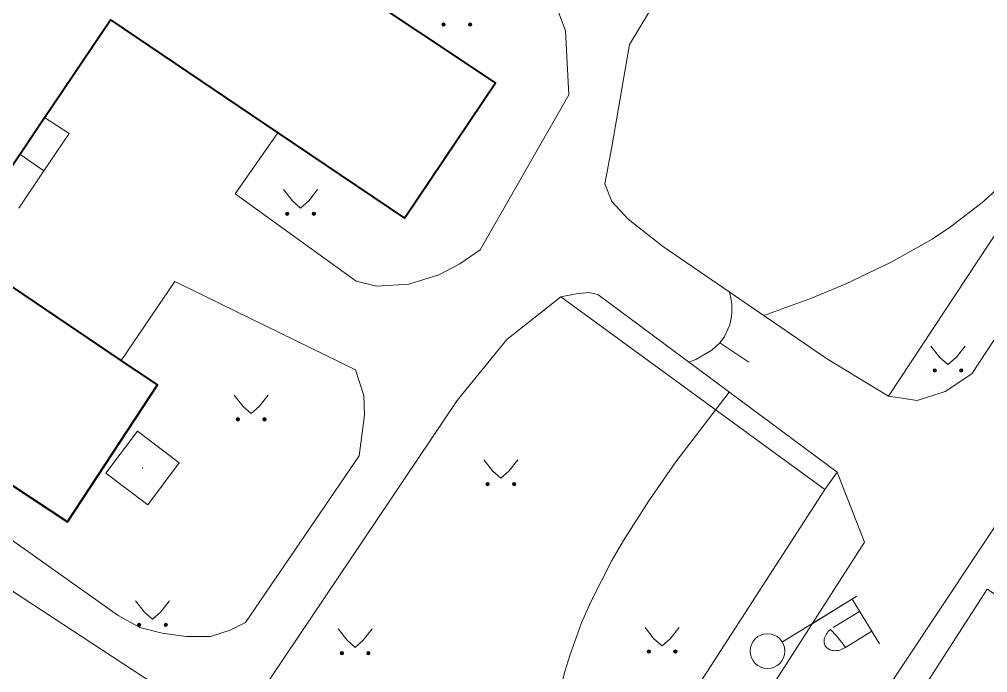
# Model space of a CAD drawing. Extents: x 1000 to 4000, y -5000 to -1000.
# Drawn here: x 1625.3 to 1680.8, y -4459.2 to -4421.8 of the extents above; entities that cross this region are included whole.
import ezdxf

# ---------------------------------------------------------------- set-up
doc = ezdxf.new("R2010")
doc.units = 0
doc.header["$MEASUREMENT"] = 0
for name, color, linetype in [('СЛОЙ_11', 7, 'CONTINUOUS'), ('СЛОЙ_24', 7, 'CONTINUOUS'), ('СЛОЙ_3', 7, 'CONTINUOUS'), ('СЛОЙ_41', 7, 'CONTINUOUS'), ('СЛОЙ_50', 7, 'CONTINUOUS'), ('СЛОЙ_6', 7, 'CONTINUOUS'), ('СЛОЙ_7', 7, 'CONTINUOUS')]:
    doc.layers.add(name, color=color, linetype=linetype)

msp = doc.modelspace()

# ---------------------------------------------------------------- linework, layer by layer
at = {"layer": 'СЛОЙ_11', "color": 253, "linetype": 'Continuous', "lineweight": 0}
for points in [[(1672.56, -4400.517), (1689.175, -4421.995), (1675.089, -4443.352)], [(1671.437, -4448.691), (1649.806, -4482.198), (1584.766, -4440.74), (1569.083, -4430.056)], [(1671.437, -4448.691), (1672.136, -4447.708)]]:
    msp.add_lwpolyline(points, dxfattribs=at)
at = {"layer": 'СЛОЙ_24', "color": 253, "linetype": 'Continuous', "lineweight": 0}
msp.add_line((1680.734, -4454.413), (1686.695, -4458.294), dxfattribs=at)
for points in [[(1674.846, -4405.572), (1670.876, -4409.592), (1669.15, -4408.468), (1660.242, -4423.2), (1659.238, -4429.061), (1658.837, -4431.189), (1659.238, -4432.192), (1660.168, -4433.197), (1662.127, -4434.761), (1671.598, -4441.224), (1675.089, -4443.352)], [(1643.893, -4419.609), (1648.642, -4415.751), (1655.625, -4419.846), (1656.588, -4422.415), (1656.763, -4426.074), (1651.692, -4434.958), (1650.529, -4435.761), (1649.325, -4436.404), (1647.599, -4436.926), (1645.753, -4437.046), (1644.589, -4436.765), (1637.646, -4431.747), (1640.092, -4428.252)], [(1676.735, -4443.593), (1678.34, -4443.071), (1679.865, -4442.067), (1692.305, -4423.119)], [(1575.114, -4427.492), (1592.328, -4440.616), (1601.488, -4439.175), (1637.486, -4462.778), (1650.368, -4443.588), (1653.217, -4440.095), (1656.308, -4437.652)], [(1694.028, -4431.479), (1674.126, -4461.435), (1659.398, -4484.08)], [(1631.125, -4441.299), (1634.195, -4436.786), (1644.549, -4441.844), (1645.031, -4443.309), (1645.071, -4444.433), (1644.75, -4446.761), (1638.248, -4456.315), (1637.365, -4456.757), (1636.242, -4457.118), (1634.837, -4457.118), (1633.473, -4456.917), (1632.188, -4456.596), (1630.944, -4455.914), (1616.336, -4445.558), (1617.672, -4443.701)], [(1656.308, -4437.652), (1657.191, -4437.491), (1657.914, -4437.411), (1658.435, -4437.531), (1672.136, -4447.708)], [(1656.308, -4437.652), (1671.437, -4448.691)], [(1675.089, -4443.352), (1676.735, -4443.593)], [(1672.136, -4447.708), (1673.715, -4451.715)], [(1673.715, -4451.715), (1646.597, -4494.013)], [(1680.734, -4454.413), (1672.394, -4467.363), (1678.143, -4471.3)]]:
    msp.add_lwpolyline(points, dxfattribs=at)
at = {"layer": 'СЛОЙ_3', "color": 253, "linetype": 'Continuous', "lineweight": 0}
for p, q in [((1630.251, -4447.749), (1632.064, -4445.359)), ((1632.064, -4445.359), (1634.454, -4447.172)), ((1632.641, -4449.563), (1634.454, -4447.172)), ((1632.641, -4449.563), (1630.251, -4447.749)), ((1669.003, -4457.43), (1673.262, -4454.811)), ((1670.706, -4456.382), (1673.262, -4454.811)), ((1672.994, -4454.975), (1674.565, -4457.531)), ((1671.918, -4456.601), (1673.423, -4455.674)), ((1672.621, -4457.744), (1674.127, -4456.818))]:
    msp.add_line(p, q, dxfattribs=at)
msp.add_lwpolyline([(1672.621, -4457.744, -0.035191), (1672.458, -4457.83, -0.036545), (1672.287, -4457.89, -0.03934), (1672.116, -4457.922, -0.0437), (1671.95, -4457.926, -0.049642), (1671.797, -4457.901, -0.056748), (1671.662, -4457.847, -0.0637), (1671.551, -4457.768, -0.068204), (1671.467, -4457.666, -0.068204), (1671.413, -4457.545, -0.0637), (1671.393, -4457.41, -0.056748), (1671.407, -4457.265, -0.049642), (1671.453, -4457.117, -0.0437), (1671.531, -4456.971, -0.03934), (1671.637, -4456.833, -0.036545), (1671.768, -4456.708, -0.035191)], format="xyb", close=True, dxfattribs=at)
msp.add_circle((1668.151, -4457.954), 1, dxfattribs=at)
msp.add_point((1632.352, -4447.461), dxfattribs=at)
at = {"layer": 'СЛОЙ_41', "color": 253, "linetype": 'Continuous', "lineweight": 0}
for p, q in [((1640.425, -4431.507), (1640.935, -4432.157)), ((1642.375, -4431.507), (1641.865, -4432.157)), ((1640.935, -4432.157), (1641.395, -4432.567)), ((1641.865, -4432.157), (1641.395, -4432.567)), ((1677.519, -4440.481), (1678.029, -4441.131)), ((1679.469, -4440.481), (1678.959, -4441.131)), ((1678.029, -4441.131), (1678.489, -4441.541)), ((1678.959, -4441.131), (1678.489, -4441.541)), ((1637.597, -4443.286), (1638.107, -4443.936)), ((1639.547, -4443.286), (1639.037, -4443.936)), ((1638.107, -4443.936), (1638.567, -4444.346)), ((1639.037, -4443.936), (1638.567, -4444.346)), ((1651.9, -4446.994), (1652.41, -4447.644)), ((1653.85, -4446.994), (1653.34, -4447.644)), ((1652.41, -4447.644), (1652.87, -4448.054)), ((1653.34, -4447.644), (1652.87, -4448.054)), ((1631.942, -4455.065), (1632.452, -4455.715)), ((1633.892, -4455.065), (1633.382, -4455.715)), ((1632.452, -4455.715), (1632.912, -4456.125)), ((1633.382, -4455.715), (1632.912, -4456.125)), ((1643.551, -4456.68), (1644.061, -4457.33)), ((1645.501, -4456.68), (1644.991, -4457.33)), ((1661.138, -4456.591), (1661.648, -4457.241)), ((1663.088, -4456.591), (1662.578, -4457.241)), ((1644.061, -4457.33), (1644.521, -4457.74)), ((1644.991, -4457.33), (1644.521, -4457.74)), ((1661.648, -4457.241), (1662.108, -4457.651)), ((1662.578, -4457.241), (1662.108, -4457.651))]:
    msp.add_line(p, q, dxfattribs=at)
for centre in [(1649.593, -4422.058), (1651.114, -4422.058), (1640.639, -4432.895), (1642.16, -4432.895), (1677.733, -4441.869), (1679.254, -4441.869), (1637.811, -4444.674), (1639.332, -4444.674), (1652.114, -4448.382), (1653.635, -4448.382), (1632.156, -4456.453), (1633.677, -4456.453), (1661.352, -4457.979), (1662.873, -4457.979), (1643.765, -4458.07), (1645.286, -4458.07)]:
    msp.add_circle(centre, 0.0976, dxfattribs=at)
for points in [[(1649.497, -4422.077), (1649.495, -4422.058), (1649.497, -4422.039)], [(1649.502, -4422.095), (1649.497, -4422.039), (1649.502, -4422.021)], [(1649.497, -4422.077), (1649.497, -4422.039), (1649.502, -4422.095)], [(1649.511, -4422.112), (1649.502, -4422.021), (1649.511, -4422.004)], [(1649.502, -4422.095), (1649.502, -4422.021), (1649.511, -4422.112)], [(1649.524, -4422.127), (1649.511, -4422.004), (1649.524, -4421.989)], [(1649.511, -4422.112), (1649.511, -4422.004), (1649.524, -4422.127)], [(1649.538, -4422.139), (1649.524, -4421.989), (1649.538, -4421.977)], [(1649.524, -4422.127), (1649.524, -4421.989), (1649.538, -4422.139)], [(1649.555, -4422.148), (1649.538, -4421.977), (1649.555, -4421.968)], [(1649.538, -4422.139), (1649.538, -4421.977), (1649.555, -4422.148)], [(1649.574, -4422.154), (1649.555, -4421.968), (1649.574, -4421.962)], [(1649.555, -4422.148), (1649.555, -4421.968), (1649.574, -4422.154)], [(1649.593, -4422.156), (1649.574, -4421.962), (1649.593, -4421.96)], [(1649.574, -4422.154), (1649.574, -4421.962), (1649.593, -4422.156)], [(1651.018, -4422.077), (1651.016, -4422.058), (1651.018, -4422.039)], [(1651.023, -4422.095), (1651.018, -4422.039), (1651.023, -4422.021)], [(1651.018, -4422.077), (1651.018, -4422.039), (1651.023, -4422.095)], [(1651.032, -4422.112), (1651.023, -4422.021), (1651.032, -4422.004)], [(1651.023, -4422.095), (1651.023, -4422.021), (1651.032, -4422.112)], [(1651.045, -4422.127), (1651.032, -4422.004), (1651.045, -4421.989)], [(1651.032, -4422.112), (1651.032, -4422.004), (1651.045, -4422.127)], [(1651.059, -4422.139), (1651.045, -4421.989), (1651.059, -4421.977)], [(1651.045, -4422.127), (1651.045, -4421.989), (1651.059, -4422.139)], [(1651.076, -4422.148), (1651.059, -4421.977), (1651.076, -4421.968)], [(1651.059, -4422.139), (1651.059, -4421.977), (1651.076, -4422.148)], [(1651.095, -4422.154), (1651.076, -4421.968), (1651.095, -4421.962)], [(1651.076, -4422.148), (1651.076, -4421.968), (1651.095, -4422.154)], [(1651.114, -4422.156), (1651.095, -4421.962), (1651.114, -4421.96)], [(1651.095, -4422.154), (1651.095, -4421.962), (1651.114, -4422.156)], [(1640.543, -4432.914), (1640.541, -4432.895), (1640.543, -4432.876)], [(1640.548, -4432.932), (1640.543, -4432.876), (1640.548, -4432.858)], [(1640.543, -4432.914), (1640.543, -4432.876), (1640.548, -4432.932)], [(1640.557, -4432.949), (1640.548, -4432.858), (1640.557, -4432.841)], [(1640.548, -4432.932), (1640.548, -4432.858), (1640.557, -4432.949)], [(1640.57, -4432.964), (1640.557, -4432.841), (1640.57, -4432.826)], [(1640.557, -4432.949), (1640.557, -4432.841), (1640.57, -4432.964)], [(1640.584, -4432.976), (1640.57, -4432.826), (1640.584, -4432.814)], [(1640.57, -4432.964), (1640.57, -4432.826), (1640.584, -4432.976)], [(1640.601, -4432.985), (1640.584, -4432.814), (1640.601, -4432.805)], [(1640.584, -4432.976), (1640.584, -4432.814), (1640.601, -4432.985)], [(1640.62, -4432.991), (1640.601, -4432.805), (1640.62, -4432.799)], [(1640.601, -4432.985), (1640.601, -4432.805), (1640.62, -4432.991)], [(1640.639, -4432.993), (1640.62, -4432.799), (1640.639, -4432.797)], [(1640.62, -4432.991), (1640.62, -4432.799), (1640.639, -4432.993)], [(1642.064, -4432.914), (1642.062, -4432.895), (1642.064, -4432.876)], [(1642.069, -4432.932), (1642.064, -4432.876), (1642.069, -4432.858)], [(1642.064, -4432.914), (1642.064, -4432.876), (1642.069, -4432.932)], [(1642.078, -4432.949), (1642.069, -4432.858), (1642.078, -4432.841)], [(1642.069, -4432.932), (1642.069, -4432.858), (1642.078, -4432.949)], [(1642.091, -4432.964), (1642.078, -4432.841), (1642.091, -4432.826)], [(1642.078, -4432.949), (1642.078, -4432.841), (1642.091, -4432.964)], [(1642.105, -4432.976), (1642.091, -4432.826), (1642.105, -4432.814)], [(1642.091, -4432.964), (1642.091, -4432.826), (1642.105, -4432.976)], [(1642.122, -4432.985), (1642.105, -4432.814), (1642.122, -4432.805)], [(1642.105, -4432.976), (1642.105, -4432.814), (1642.122, -4432.985)], [(1642.141, -4432.991), (1642.122, -4432.805), (1642.141, -4432.799)], [(1642.122, -4432.985), (1642.122, -4432.805), (1642.141, -4432.991)], [(1642.16, -4432.993), (1642.141, -4432.799), (1642.16, -4432.797)], [(1642.141, -4432.991), (1642.141, -4432.799), (1642.16, -4432.993)], [(1677.642, -4441.906), (1677.637, -4441.85), (1677.642, -4441.832)], [(1677.651, -4441.923), (1677.642, -4441.832), (1677.651, -4441.815)], [(1677.642, -4441.906), (1677.642, -4441.832), (1677.651, -4441.923)], [(1677.664, -4441.938), (1677.651, -4441.815), (1677.664, -4441.8)], [(1677.651, -4441.923), (1677.651, -4441.815), (1677.664, -4441.938)], [(1677.678, -4441.95), (1677.664, -4441.8), (1677.678, -4441.788)], [(1677.664, -4441.938), (1677.664, -4441.8), (1677.678, -4441.95)], [(1677.695, -4441.959), (1677.678, -4441.788), (1677.695, -4441.779)], [(1677.678, -4441.95), (1677.678, -4441.788), (1677.695, -4441.959)], [(1677.714, -4441.965), (1677.695, -4441.779), (1677.714, -4441.773)], [(1677.695, -4441.959), (1677.695, -4441.779), (1677.714, -4441.965)], [(1677.733, -4441.967), (1677.714, -4441.773), (1677.733, -4441.771)], [(1677.714, -4441.965), (1677.714, -4441.773), (1677.733, -4441.967)], [(1679.163, -4441.906), (1679.158, -4441.85), (1679.163, -4441.832)], [(1679.172, -4441.923), (1679.163, -4441.832), (1679.172, -4441.815)], [(1679.163, -4441.906), (1679.163, -4441.832), (1679.172, -4441.923)], [(1679.185, -4441.938), (1679.172, -4441.815), (1679.185, -4441.8)], [(1679.172, -4441.923), (1679.172, -4441.815), (1679.185, -4441.938)], [(1679.199, -4441.95), (1679.185, -4441.8), (1679.199, -4441.788)], [(1679.185, -4441.938), (1679.185, -4441.8), (1679.199, -4441.95)], [(1679.216, -4441.959), (1679.199, -4441.788), (1679.216, -4441.779)], [(1679.199, -4441.95), (1679.199, -4441.788), (1679.216, -4441.959)], [(1679.235, -4441.965), (1679.216, -4441.779), (1679.235, -4441.773)], [(1679.216, -4441.959), (1679.216, -4441.779), (1679.235, -4441.965)], [(1679.254, -4441.967), (1679.235, -4441.773), (1679.254, -4441.771)], [(1679.235, -4441.965), (1679.235, -4441.773), (1679.254, -4441.967)], [(1677.637, -4441.888), (1677.635, -4441.869), (1677.637, -4441.85)], [(1677.637, -4441.888), (1677.637, -4441.85), (1677.642, -4441.906)], [(1679.158, -4441.888), (1679.156, -4441.869), (1679.158, -4441.85)], [(1679.158, -4441.888), (1679.158, -4441.85), (1679.163, -4441.906)], [(1637.742, -4444.743), (1637.729, -4444.62), (1637.742, -4444.605)], [(1637.756, -4444.755), (1637.742, -4444.605), (1637.756, -4444.593)], [(1637.742, -4444.743), (1637.742, -4444.605), (1637.756, -4444.755)], [(1637.773, -4444.764), (1637.756, -4444.593), (1637.773, -4444.584)], [(1637.756, -4444.755), (1637.756, -4444.593), (1637.773, -4444.764)], [(1637.792, -4444.77), (1637.773, -4444.584), (1637.792, -4444.578)], [(1637.773, -4444.764), (1637.773, -4444.584), (1637.792, -4444.77)], [(1637.811, -4444.772), (1637.792, -4444.578), (1637.811, -4444.576)], [(1637.792, -4444.77), (1637.792, -4444.578), (1637.811, -4444.772)], [(1639.263, -4444.743), (1639.25, -4444.62), (1639.263, -4444.605)], [(1639.277, -4444.755), (1639.263, -4444.605), (1639.277, -4444.593)], [(1639.263, -4444.743), (1639.263, -4444.605), (1639.277, -4444.755)], [(1639.294, -4444.764), (1639.277, -4444.593), (1639.294, -4444.584)], [(1639.277, -4444.755), (1639.277, -4444.593), (1639.294, -4444.764)], [(1639.313, -4444.77), (1639.294, -4444.584), (1639.313, -4444.578)], [(1639.294, -4444.764), (1639.294, -4444.584), (1639.313, -4444.77)], [(1639.332, -4444.772), (1639.313, -4444.578), (1639.332, -4444.576)], [(1639.313, -4444.77), (1639.313, -4444.578), (1639.332, -4444.772)], [(1637.715, -4444.693), (1637.713, -4444.674), (1637.715, -4444.655)], [(1637.72, -4444.711), (1637.715, -4444.655), (1637.72, -4444.637)], [(1637.715, -4444.693), (1637.715, -4444.655), (1637.72, -4444.711)], [(1637.729, -4444.728), (1637.72, -4444.637), (1637.729, -4444.62)], [(1637.72, -4444.711), (1637.72, -4444.637), (1637.729, -4444.728)], [(1637.729, -4444.728), (1637.729, -4444.62), (1637.742, -4444.743)], [(1639.236, -4444.693), (1639.234, -4444.674), (1639.236, -4444.655)], [(1639.241, -4444.711), (1639.236, -4444.655), (1639.241, -4444.637)], [(1639.236, -4444.693), (1639.236, -4444.655), (1639.241, -4444.711)], [(1639.25, -4444.728), (1639.241, -4444.637), (1639.25, -4444.62)], [(1639.241, -4444.711), (1639.241, -4444.637), (1639.25, -4444.728)], [(1639.25, -4444.728), (1639.25, -4444.62), (1639.263, -4444.743)], [(1652.018, -4448.401), (1652.016, -4448.382), (1652.018, -4448.363)], [(1652.023, -4448.419), (1652.018, -4448.363), (1652.023, -4448.345)], [(1652.018, -4448.401), (1652.018, -4448.363), (1652.023, -4448.419)], [(1652.032, -4448.436), (1652.023, -4448.345), (1652.032, -4448.328)], [(1652.023, -4448.419), (1652.023, -4448.345), (1652.032, -4448.436)], [(1652.045, -4448.451), (1652.032, -4448.328), (1652.045, -4448.313)], [(1652.032, -4448.436), (1652.032, -4448.328), (1652.045, -4448.451)], [(1652.059, -4448.463), (1652.045, -4448.313), (1652.059, -4448.301)], [(1652.045, -4448.451), (1652.045, -4448.313), (1652.059, -4448.463)], [(1652.076, -4448.472), (1652.059, -4448.301), (1652.076, -4448.292)], [(1652.059, -4448.463), (1652.059, -4448.301), (1652.076, -4448.472)], [(1652.095, -4448.478), (1652.076, -4448.292), (1652.095, -4448.286)], [(1652.076, -4448.472), (1652.076, -4448.292), (1652.095, -4448.478)], [(1652.114, -4448.48), (1652.095, -4448.286), (1652.114, -4448.284)], [(1652.095, -4448.478), (1652.095, -4448.286), (1652.114, -4448.48)], [(1653.539, -4448.401), (1653.537, -4448.382), (1653.539, -4448.363)], [(1653.544, -4448.419), (1653.539, -4448.363), (1653.544, -4448.345)], [(1653.539, -4448.401), (1653.539, -4448.363), (1653.544, -4448.419)], [(1653.553, -4448.436), (1653.544, -4448.345), (1653.553, -4448.328)], [(1653.544, -4448.419), (1653.544, -4448.345), (1653.553, -4448.436)], [(1653.566, -4448.451), (1653.553, -4448.328), (1653.566, -4448.313)], [(1653.553, -4448.436), (1653.553, -4448.328), (1653.566, -4448.451)], [(1653.58, -4448.463), (1653.566, -4448.313), (1653.58, -4448.301)], [(1653.566, -4448.451), (1653.566, -4448.313), (1653.58, -4448.463)], [(1653.597, -4448.472), (1653.58, -4448.301), (1653.597, -4448.292)], [(1653.58, -4448.463), (1653.58, -4448.301), (1653.597, -4448.472)], [(1653.616, -4448.478), (1653.597, -4448.292), (1653.616, -4448.286)], [(1653.597, -4448.472), (1653.597, -4448.292), (1653.616, -4448.478)], [(1653.635, -4448.48), (1653.616, -4448.286), (1653.635, -4448.284)], [(1653.616, -4448.478), (1653.616, -4448.286), (1653.635, -4448.48)], [(1632.06, -4456.472), (1632.058, -4456.453), (1632.06, -4456.434)], [(1632.065, -4456.49), (1632.06, -4456.434), (1632.065, -4456.416)], [(1632.06, -4456.472), (1632.06, -4456.434), (1632.065, -4456.49)], [(1632.074, -4456.507), (1632.065, -4456.416), (1632.074, -4456.399)], [(1632.065, -4456.49), (1632.065, -4456.416), (1632.074, -4456.507)], [(1632.087, -4456.522), (1632.074, -4456.399), (1632.087, -4456.384)], [(1632.074, -4456.507), (1632.074, -4456.399), (1632.087, -4456.522)], [(1632.101, -4456.534), (1632.087, -4456.384), (1632.101, -4456.372)], [(1632.087, -4456.522), (1632.087, -4456.384), (1632.101, -4456.534)], [(1632.118, -4456.543), (1632.101, -4456.372), (1632.118, -4456.363)], [(1632.101, -4456.534), (1632.101, -4456.372), (1632.118, -4456.543)], [(1632.137, -4456.549), (1632.118, -4456.363), (1632.137, -4456.357)], [(1632.118, -4456.543), (1632.118, -4456.363), (1632.137, -4456.549)], [(1632.156, -4456.551), (1632.137, -4456.357), (1632.156, -4456.355)], [(1632.137, -4456.549), (1632.137, -4456.357), (1632.156, -4456.551)], [(1633.581, -4456.472), (1633.579, -4456.453), (1633.581, -4456.434)], [(1633.586, -4456.49), (1633.581, -4456.434), (1633.586, -4456.416)], [(1633.581, -4456.472), (1633.581, -4456.434), (1633.586, -4456.49)], [(1633.595, -4456.507), (1633.586, -4456.416), (1633.595, -4456.399)], [(1633.586, -4456.49), (1633.586, -4456.416), (1633.595, -4456.507)], [(1633.608, -4456.522), (1633.595, -4456.399), (1633.608, -4456.384)], [(1633.595, -4456.507), (1633.595, -4456.399), (1633.608, -4456.522)], [(1633.622, -4456.534), (1633.608, -4456.384), (1633.622, -4456.372)], [(1633.608, -4456.522), (1633.608, -4456.384), (1633.622, -4456.534)], [(1633.639, -4456.543), (1633.622, -4456.372), (1633.639, -4456.363)], [(1633.622, -4456.534), (1633.622, -4456.372), (1633.639, -4456.543)], [(1633.658, -4456.549), (1633.639, -4456.363), (1633.658, -4456.357)], [(1633.639, -4456.543), (1633.639, -4456.363), (1633.658, -4456.549)], [(1633.677, -4456.551), (1633.658, -4456.357), (1633.677, -4456.355)], [(1633.658, -4456.549), (1633.658, -4456.357), (1633.677, -4456.551)], [(1661.27, -4458.033), (1661.261, -4457.942), (1661.27, -4457.925)], [(1661.283, -4458.048), (1661.27, -4457.925), (1661.283, -4457.91)], [(1661.27, -4458.033), (1661.27, -4457.925), (1661.283, -4458.048)], [(1661.297, -4458.06), (1661.283, -4457.91), (1661.297, -4457.898)], [(1661.283, -4458.048), (1661.283, -4457.91), (1661.297, -4458.06)], [(1661.314, -4458.069), (1661.297, -4457.898), (1661.314, -4457.889)], [(1661.297, -4458.06), (1661.297, -4457.898), (1661.314, -4458.069)], [(1661.333, -4458.075), (1661.314, -4457.889), (1661.333, -4457.883)], [(1661.314, -4458.069), (1661.314, -4457.889), (1661.333, -4458.075)], [(1661.352, -4458.077), (1661.333, -4457.883), (1661.352, -4457.881)], [(1661.333, -4458.075), (1661.333, -4457.883), (1661.352, -4458.077)], [(1662.791, -4458.033), (1662.782, -4457.942), (1662.791, -4457.925)], [(1662.804, -4458.048), (1662.791, -4457.925), (1662.804, -4457.91)], [(1662.791, -4458.033), (1662.791, -4457.925), (1662.804, -4458.048)], [(1662.818, -4458.06), (1662.804, -4457.91), (1662.818, -4457.898)], [(1662.804, -4458.048), (1662.804, -4457.91), (1662.818, -4458.06)], [(1662.835, -4458.069), (1662.818, -4457.898), (1662.835, -4457.889)], [(1662.818, -4458.06), (1662.818, -4457.898), (1662.835, -4458.069)], [(1662.854, -4458.075), (1662.835, -4457.889), (1662.854, -4457.883)], [(1662.835, -4458.069), (1662.835, -4457.889), (1662.854, -4458.075)], [(1662.873, -4458.077), (1662.854, -4457.883), (1662.873, -4457.881)], [(1662.854, -4458.075), (1662.854, -4457.883), (1662.873, -4458.077)], [(1643.669, -4458.089), (1643.667, -4458.07), (1643.669, -4458.05)], [(1643.675, -4458.107), (1643.669, -4458.05), (1643.675, -4458.032)], [(1643.669, -4458.089), (1643.669, -4458.05), (1643.675, -4458.107)], [(1643.684, -4458.124), (1643.675, -4458.032), (1643.684, -4458.015)], [(1643.675, -4458.107), (1643.675, -4458.032), (1643.684, -4458.124)], [(1643.696, -4458.139), (1643.684, -4458.015), (1643.696, -4458.001)], [(1643.684, -4458.124), (1643.684, -4458.015), (1643.696, -4458.139)], [(1643.711, -4458.151), (1643.696, -4458.001), (1643.711, -4457.988)], [(1643.696, -4458.139), (1643.696, -4458.001), (1643.711, -4458.151)], [(1643.728, -4458.16), (1643.711, -4457.988), (1643.728, -4457.979)], [(1643.711, -4458.151), (1643.711, -4457.988), (1643.728, -4458.16)], [(1643.746, -4458.165), (1643.728, -4457.979), (1643.746, -4457.974)], [(1643.728, -4458.16), (1643.728, -4457.979), (1643.746, -4458.165)], [(1643.765, -4458.167), (1643.746, -4457.974), (1643.765, -4457.972)], [(1643.746, -4458.165), (1643.746, -4457.974), (1643.765, -4458.167)], [(1645.19, -4458.089), (1645.188, -4458.07), (1645.19, -4458.05)], [(1645.196, -4458.107), (1645.19, -4458.05), (1645.196, -4458.032)], [(1645.19, -4458.089), (1645.19, -4458.05), (1645.196, -4458.107)], [(1645.205, -4458.124), (1645.196, -4458.032), (1645.205, -4458.015)], [(1645.196, -4458.107), (1645.196, -4458.032), (1645.205, -4458.124)], [(1645.217, -4458.139), (1645.205, -4458.015), (1645.217, -4458.001)], [(1645.205, -4458.124), (1645.205, -4458.015), (1645.217, -4458.139)], [(1645.232, -4458.151), (1645.217, -4458.001), (1645.232, -4457.988)], [(1645.217, -4458.139), (1645.217, -4458.001), (1645.232, -4458.151)], [(1645.249, -4458.16), (1645.232, -4457.988), (1645.249, -4457.979)], [(1645.232, -4458.151), (1645.232, -4457.988), (1645.249, -4458.16)], [(1645.267, -4458.165), (1645.249, -4457.979), (1645.267, -4457.974)], [(1645.249, -4458.16), (1645.249, -4457.979), (1645.267, -4458.165)], [(1645.286, -4458.167), (1645.267, -4457.974), (1645.286, -4457.972)], [(1645.267, -4458.165), (1645.267, -4457.974), (1645.286, -4458.167)], [(1661.256, -4457.998), (1661.254, -4457.979), (1661.256, -4457.96)], [(1661.261, -4458.016), (1661.256, -4457.96), (1661.261, -4457.942)], [(1661.256, -4457.998), (1661.256, -4457.96), (1661.261, -4458.016)], [(1661.261, -4458.016), (1661.261, -4457.942), (1661.27, -4458.033)], [(1662.777, -4457.998), (1662.775, -4457.979), (1662.777, -4457.96)], [(1662.782, -4458.016), (1662.777, -4457.96), (1662.782, -4457.942)], [(1662.777, -4457.998), (1662.777, -4457.96), (1662.782, -4458.016)], [(1662.782, -4458.016), (1662.782, -4457.942), (1662.791, -4458.033)]]:
    msp.add_solid(points, dxfattribs=at)
at = {"layer": 'СЛОЙ_41', "color": 253, "linetype": 'Continuous', "lineweight": 0, "extrusion": (0, 0, -1)}
for points in [[(-1649.593, -4422.156), (-1649.593, -4421.96), (-1649.612, -4422.154)], [(-1649.612, -4422.154), (-1649.593, -4421.96), (-1649.612, -4421.962)], [(-1649.612, -4422.154), (-1649.612, -4421.962), (-1649.63, -4422.148)], [(-1649.63, -4422.148), (-1649.612, -4421.962), (-1649.63, -4421.968)], [(-1649.63, -4422.148), (-1649.63, -4421.968), (-1649.647, -4422.139)], [(-1649.647, -4422.139), (-1649.63, -4421.968), (-1649.647, -4421.977)], [(-1649.647, -4422.139), (-1649.647, -4421.977), (-1649.662, -4422.127)], [(-1649.662, -4422.127), (-1649.647, -4421.977), (-1649.662, -4421.989)], [(-1649.662, -4422.127), (-1649.662, -4421.989), (-1649.674, -4422.112)], [(-1649.674, -4422.112), (-1649.662, -4421.989), (-1649.674, -4422.004)], [(-1649.674, -4422.112), (-1649.674, -4422.004), (-1649.683, -4422.095)], [(-1649.683, -4422.095), (-1649.674, -4422.004), (-1649.683, -4422.021)], [(-1649.683, -4422.095), (-1649.683, -4422.021), (-1649.688, -4422.077)], [(-1649.688, -4422.077), (-1649.683, -4422.021), (-1649.688, -4422.039)], [(-1649.688, -4422.077), (-1649.688, -4422.039), (-1649.69, -4422.058)], [(-1651.114, -4422.156), (-1651.114, -4421.96), (-1651.133, -4422.154)], [(-1651.133, -4422.154), (-1651.114, -4421.96), (-1651.133, -4421.962)], [(-1651.133, -4422.154), (-1651.133, -4421.962), (-1651.151, -4422.148)], [(-1651.151, -4422.148), (-1651.133, -4421.962), (-1651.151, -4421.968)], [(-1651.151, -4422.148), (-1651.151, -4421.968), (-1651.168, -4422.139)], [(-1651.168, -4422.139), (-1651.151, -4421.968), (-1651.168, -4421.977)], [(-1651.168, -4422.139), (-1651.168, -4421.977), (-1651.183, -4422.127)], [(-1651.183, -4422.127), (-1651.168, -4421.977), (-1651.183, -4421.989)], [(-1651.183, -4422.127), (-1651.183, -4421.989), (-1651.195, -4422.112)], [(-1651.195, -4422.112), (-1651.183, -4421.989), (-1651.195, -4422.004)], [(-1651.195, -4422.112), (-1651.195, -4422.004), (-1651.204, -4422.095)], [(-1651.204, -4422.095), (-1651.195, -4422.004), (-1651.204, -4422.021)], [(-1651.204, -4422.095), (-1651.204, -4422.021), (-1651.209, -4422.077)], [(-1651.209, -4422.077), (-1651.204, -4422.021), (-1651.209, -4422.039)], [(-1651.209, -4422.077), (-1651.209, -4422.039), (-1651.211, -4422.058)], [(-1640.639, -4432.993), (-1640.639, -4432.797), (-1640.658, -4432.991)], [(-1640.658, -4432.991), (-1640.639, -4432.797), (-1640.658, -4432.799)], [(-1640.658, -4432.991), (-1640.658, -4432.799), (-1640.676, -4432.985)], [(-1640.676, -4432.985), (-1640.658, -4432.799), (-1640.676, -4432.805)], [(-1640.676, -4432.985), (-1640.676, -4432.805), (-1640.693, -4432.976)], [(-1640.693, -4432.976), (-1640.676, -4432.805), (-1640.693, -4432.814)], [(-1640.693, -4432.976), (-1640.693, -4432.814), (-1640.708, -4432.964)], [(-1640.708, -4432.964), (-1640.693, -4432.814), (-1640.708, -4432.826)], [(-1640.708, -4432.964), (-1640.708, -4432.826), (-1640.72, -4432.949)], [(-1640.72, -4432.949), (-1640.708, -4432.826), (-1640.72, -4432.841)], [(-1640.72, -4432.949), (-1640.72, -4432.841), (-1640.729, -4432.932)], [(-1640.729, -4432.932), (-1640.72, -4432.841), (-1640.729, -4432.858)], [(-1640.729, -4432.932), (-1640.729, -4432.858), (-1640.734, -4432.914)], [(-1640.734, -4432.914), (-1640.729, -4432.858), (-1640.734, -4432.876)], [(-1640.734, -4432.914), (-1640.734, -4432.876), (-1640.736, -4432.895)], [(-1642.16, -4432.993), (-1642.16, -4432.797), (-1642.179, -4432.991)], [(-1642.179, -4432.991), (-1642.16, -4432.797), (-1642.179, -4432.799)], [(-1642.179, -4432.991), (-1642.179, -4432.799), (-1642.197, -4432.985)], [(-1642.197, -4432.985), (-1642.179, -4432.799), (-1642.197, -4432.805)], [(-1642.197, -4432.985), (-1642.197, -4432.805), (-1642.214, -4432.976)], [(-1642.214, -4432.976), (-1642.197, -4432.805), (-1642.214, -4432.814)], [(-1642.214, -4432.976), (-1642.214, -4432.814), (-1642.229, -4432.964)], [(-1642.229, -4432.964), (-1642.214, -4432.814), (-1642.229, -4432.826)], [(-1642.229, -4432.964), (-1642.229, -4432.826), (-1642.241, -4432.949)], [(-1642.241, -4432.949), (-1642.229, -4432.826), (-1642.241, -4432.841)], [(-1642.241, -4432.949), (-1642.241, -4432.841), (-1642.25, -4432.932)], [(-1642.25, -4432.932), (-1642.241, -4432.841), (-1642.25, -4432.858)], [(-1642.25, -4432.932), (-1642.25, -4432.858), (-1642.255, -4432.914)], [(-1642.255, -4432.914), (-1642.25, -4432.858), (-1642.255, -4432.876)], [(-1642.255, -4432.914), (-1642.255, -4432.876), (-1642.257, -4432.895)], [(-1677.733, -4441.967), (-1677.733, -4441.771), (-1677.752, -4441.965)], [(-1677.752, -4441.965), (-1677.733, -4441.771), (-1677.752, -4441.773)], [(-1677.752, -4441.965), (-1677.752, -4441.773), (-1677.77, -4441.959)], [(-1677.77, -4441.959), (-1677.752, -4441.773), (-1677.77, -4441.779)], [(-1677.77, -4441.959), (-1677.77, -4441.779), (-1677.787, -4441.95)], [(-1677.787, -4441.95), (-1677.77, -4441.779), (-1677.787, -4441.788)], [(-1677.787, -4441.95), (-1677.787, -4441.788), (-1677.802, -4441.938)], [(-1677.802, -4441.938), (-1677.787, -4441.788), (-1677.802, -4441.8)], [(-1677.802, -4441.938), (-1677.802, -4441.8), (-1677.814, -4441.923)], [(-1677.814, -4441.923), (-1677.802, -4441.8), (-1677.814, -4441.815)], [(-1677.814, -4441.923), (-1677.814, -4441.815), (-1677.823, -4441.906)], [(-1677.823, -4441.906), (-1677.814, -4441.815), (-1677.823, -4441.832)], [(-1677.823, -4441.906), (-1677.823, -4441.832), (-1677.828, -4441.888)], [(-1677.828, -4441.888), (-1677.823, -4441.832), (-1677.828, -4441.85)], [(-1679.254, -4441.967), (-1679.254, -4441.771), (-1679.273, -4441.965)], [(-1679.273, -4441.965), (-1679.254, -4441.771), (-1679.273, -4441.773)], [(-1679.273, -4441.965), (-1679.273, -4441.773), (-1679.291, -4441.959)], [(-1679.291, -4441.959), (-1679.273, -4441.773), (-1679.291, -4441.779)], [(-1679.291, -4441.959), (-1679.291, -4441.779), (-1679.308, -4441.95)], [(-1679.308, -4441.95), (-1679.291, -4441.779), (-1679.308, -4441.788)], [(-1679.308, -4441.95), (-1679.308, -4441.788), (-1679.323, -4441.938)], [(-1679.323, -4441.938), (-1679.308, -4441.788), (-1679.323, -4441.8)], [(-1679.323, -4441.938), (-1679.323, -4441.8), (-1679.335, -4441.923)], [(-1679.335, -4441.923), (-1679.323, -4441.8), (-1679.335, -4441.815)], [(-1679.335, -4441.923), (-1679.335, -4441.815), (-1679.344, -4441.906)], [(-1679.344, -4441.906), (-1679.335, -4441.815), (-1679.344, -4441.832)], [(-1679.344, -4441.906), (-1679.344, -4441.832), (-1679.349, -4441.888)], [(-1679.349, -4441.888), (-1679.344, -4441.832), (-1679.349, -4441.85)], [(-1677.828, -4441.888), (-1677.828, -4441.85), (-1677.83, -4441.869)], [(-1679.349, -4441.888), (-1679.349, -4441.85), (-1679.351, -4441.869)], [(-1637.811, -4444.772), (-1637.811, -4444.576), (-1637.83, -4444.77)], [(-1637.83, -4444.77), (-1637.811, -4444.576), (-1637.83, -4444.578)], [(-1637.83, -4444.77), (-1637.83, -4444.578), (-1637.848, -4444.764)], [(-1637.848, -4444.764), (-1637.83, -4444.578), (-1637.848, -4444.584)], [(-1637.848, -4444.764), (-1637.848, -4444.584), (-1637.865, -4444.755)], [(-1637.865, -4444.755), (-1637.848, -4444.584), (-1637.865, -4444.593)], [(-1637.865, -4444.755), (-1637.865, -4444.593), (-1637.88, -4444.743)], [(-1637.88, -4444.743), (-1637.865, -4444.593), (-1637.88, -4444.605)], [(-1637.88, -4444.743), (-1637.88, -4444.605), (-1637.892, -4444.728)], [(-1637.892, -4444.728), (-1637.88, -4444.605), (-1637.892, -4444.62)], [(-1639.332, -4444.772), (-1639.332, -4444.576), (-1639.351, -4444.77)], [(-1639.351, -4444.77), (-1639.332, -4444.576), (-1639.351, -4444.578)], [(-1639.351, -4444.77), (-1639.351, -4444.578), (-1639.369, -4444.764)], [(-1639.369, -4444.764), (-1639.351, -4444.578), (-1639.369, -4444.584)], [(-1639.369, -4444.764), (-1639.369, -4444.584), (-1639.386, -4444.755)], [(-1639.386, -4444.755), (-1639.369, -4444.584), (-1639.386, -4444.593)], [(-1639.386, -4444.755), (-1639.386, -4444.593), (-1639.401, -4444.743)], [(-1639.401, -4444.743), (-1639.386, -4444.593), (-1639.401, -4444.605)], [(-1639.401, -4444.743), (-1639.401, -4444.605), (-1639.413, -4444.728)], [(-1639.413, -4444.728), (-1639.401, -4444.605), (-1639.413, -4444.62)], [(-1637.892, -4444.728), (-1637.892, -4444.62), (-1637.901, -4444.711)], [(-1637.901, -4444.711), (-1637.892, -4444.62), (-1637.901, -4444.637)], [(-1637.901, -4444.711), (-1637.901, -4444.637), (-1637.906, -4444.693)], [(-1637.906, -4444.693), (-1637.901, -4444.637), (-1637.906, -4444.655)], [(-1637.906, -4444.693), (-1637.906, -4444.655), (-1637.908, -4444.674)], [(-1639.413, -4444.728), (-1639.413, -4444.62), (-1639.422, -4444.711)], [(-1639.422, -4444.711), (-1639.413, -4444.62), (-1639.422, -4444.637)], [(-1639.422, -4444.711), (-1639.422, -4444.637), (-1639.427, -4444.693)], [(-1639.427, -4444.693), (-1639.422, -4444.637), (-1639.427, -4444.655)], [(-1639.427, -4444.693), (-1639.427, -4444.655), (-1639.429, -4444.674)], [(-1652.114, -4448.48), (-1652.114, -4448.284), (-1652.133, -4448.478)], [(-1652.133, -4448.478), (-1652.114, -4448.284), (-1652.133, -4448.286)], [(-1652.133, -4448.478), (-1652.133, -4448.286), (-1652.151, -4448.472)], [(-1652.151, -4448.472), (-1652.133, -4448.286), (-1652.151, -4448.292)], [(-1652.151, -4448.472), (-1652.151, -4448.292), (-1652.168, -4448.463)], [(-1652.168, -4448.463), (-1652.151, -4448.292), (-1652.168, -4448.301)], [(-1652.168, -4448.463), (-1652.168, -4448.301), (-1652.183, -4448.451)], [(-1652.183, -4448.451), (-1652.168, -4448.301), (-1652.183, -4448.313)], [(-1652.183, -4448.451), (-1652.183, -4448.313), (-1652.195, -4448.436)], [(-1652.195, -4448.436), (-1652.183, -4448.313), (-1652.195, -4448.328)], [(-1652.195, -4448.436), (-1652.195, -4448.328), (-1652.204, -4448.419)], [(-1652.204, -4448.419), (-1652.195, -4448.328), (-1652.204, -4448.345)], [(-1652.204, -4448.419), (-1652.204, -4448.345), (-1652.209, -4448.401)], [(-1652.209, -4448.401), (-1652.204, -4448.345), (-1652.209, -4448.363)], [(-1652.209, -4448.401), (-1652.209, -4448.363), (-1652.211, -4448.382)], [(-1653.635, -4448.48), (-1653.635, -4448.284), (-1653.654, -4448.478)], [(-1653.654, -4448.478), (-1653.635, -4448.284), (-1653.654, -4448.286)], [(-1653.654, -4448.478), (-1653.654, -4448.286), (-1653.672, -4448.472)], [(-1653.672, -4448.472), (-1653.654, -4448.286), (-1653.672, -4448.292)], [(-1653.672, -4448.472), (-1653.672, -4448.292), (-1653.689, -4448.463)], [(-1653.689, -4448.463), (-1653.672, -4448.292), (-1653.689, -4448.301)], [(-1653.689, -4448.463), (-1653.689, -4448.301), (-1653.704, -4448.451)], [(-1653.704, -4448.451), (-1653.689, -4448.301), (-1653.704, -4448.313)], [(-1653.704, -4448.451), (-1653.704, -4448.313), (-1653.716, -4448.436)], [(-1653.716, -4448.436), (-1653.704, -4448.313), (-1653.716, -4448.328)], [(-1653.716, -4448.436), (-1653.716, -4448.328), (-1653.725, -4448.419)], [(-1653.725, -4448.419), (-1653.716, -4448.328), (-1653.725, -4448.345)], [(-1653.725, -4448.419), (-1653.725, -4448.345), (-1653.73, -4448.401)], [(-1653.73, -4448.401), (-1653.725, -4448.345), (-1653.73, -4448.363)], [(-1653.73, -4448.401), (-1653.73, -4448.363), (-1653.732, -4448.382)], [(-1632.156, -4456.551), (-1632.156, -4456.355), (-1632.175, -4456.549)], [(-1632.175, -4456.549), (-1632.156, -4456.355), (-1632.175, -4456.357)], [(-1632.175, -4456.549), (-1632.175, -4456.357), (-1632.193, -4456.543)], [(-1632.193, -4456.543), (-1632.175, -4456.357), (-1632.193, -4456.363)], [(-1632.193, -4456.543), (-1632.193, -4456.363), (-1632.21, -4456.534)], [(-1632.21, -4456.534), (-1632.193, -4456.363), (-1632.21, -4456.372)], [(-1632.21, -4456.534), (-1632.21, -4456.372), (-1632.225, -4456.522)], [(-1632.225, -4456.522), (-1632.21, -4456.372), (-1632.225, -4456.384)], [(-1632.225, -4456.522), (-1632.225, -4456.384), (-1632.237, -4456.507)], [(-1632.237, -4456.507), (-1632.225, -4456.384), (-1632.237, -4456.399)], [(-1632.237, -4456.507), (-1632.237, -4456.399), (-1632.246, -4456.49)], [(-1632.246, -4456.49), (-1632.237, -4456.399), (-1632.246, -4456.416)], [(-1632.246, -4456.49), (-1632.246, -4456.416), (-1632.251, -4456.472)], [(-1632.251, -4456.472), (-1632.246, -4456.416), (-1632.251, -4456.434)], [(-1632.251, -4456.472), (-1632.251, -4456.434), (-1632.253, -4456.453)], [(-1633.677, -4456.551), (-1633.677, -4456.355), (-1633.696, -4456.549)], [(-1633.696, -4456.549), (-1633.677, -4456.355), (-1633.696, -4456.357)], [(-1633.696, -4456.549), (-1633.696, -4456.357), (-1633.714, -4456.543)], [(-1633.714, -4456.543), (-1633.696, -4456.357), (-1633.714, -4456.363)], [(-1633.714, -4456.543), (-1633.714, -4456.363), (-1633.731, -4456.534)], [(-1633.731, -4456.534), (-1633.714, -4456.363), (-1633.731, -4456.372)], [(-1633.731, -4456.534), (-1633.731, -4456.372), (-1633.746, -4456.522)], [(-1633.746, -4456.522), (-1633.731, -4456.372), (-1633.746, -4456.384)], [(-1633.746, -4456.522), (-1633.746, -4456.384), (-1633.758, -4456.507)], [(-1633.758, -4456.507), (-1633.746, -4456.384), (-1633.758, -4456.399)], [(-1633.758, -4456.507), (-1633.758, -4456.399), (-1633.767, -4456.49)], [(-1633.767, -4456.49), (-1633.758, -4456.399), (-1633.767, -4456.416)], [(-1633.767, -4456.49), (-1633.767, -4456.416), (-1633.772, -4456.472)], [(-1633.772, -4456.472), (-1633.767, -4456.416), (-1633.772, -4456.434)], [(-1633.772, -4456.472), (-1633.772, -4456.434), (-1633.774, -4456.453)], [(-1661.352, -4458.077), (-1661.352, -4457.881), (-1661.371, -4458.075)], [(-1661.371, -4458.075), (-1661.352, -4457.881), (-1661.371, -4457.883)], [(-1661.371, -4458.075), (-1661.371, -4457.883), (-1661.389, -4458.069)], [(-1661.389, -4458.069), (-1661.371, -4457.883), (-1661.389, -4457.889)], [(-1661.389, -4458.069), (-1661.389, -4457.889), (-1661.406, -4458.06)], [(-1661.406, -4458.06), (-1661.389, -4457.889), (-1661.406, -4457.898)], [(-1661.406, -4458.06), (-1661.406, -4457.898), (-1661.421, -4458.048)], [(-1661.421, -4458.048), (-1661.406, -4457.898), (-1661.421, -4457.91)], [(-1661.421, -4458.048), (-1661.421, -4457.91), (-1661.433, -4458.033)], [(-1661.433, -4458.033), (-1661.421, -4457.91), (-1661.433, -4457.925)], [(-1661.433, -4458.033), (-1661.433, -4457.925), (-1661.442, -4458.016)], [(-1661.442, -4458.016), (-1661.433, -4457.925), (-1661.442, -4457.942)], [(-1662.873, -4458.077), (-1662.873, -4457.881), (-1662.892, -4458.075)], [(-1662.892, -4458.075), (-1662.873, -4457.881), (-1662.892, -4457.883)], [(-1662.892, -4458.075), (-1662.892, -4457.883), (-1662.91, -4458.069)], [(-1662.91, -4458.069), (-1662.892, -4457.883), (-1662.91, -4457.889)], [(-1662.91, -4458.069), (-1662.91, -4457.889), (-1662.927, -4458.06)], [(-1662.927, -4458.06), (-1662.91, -4457.889), (-1662.927, -4457.898)], [(-1662.927, -4458.06), (-1662.927, -4457.898), (-1662.942, -4458.048)], [(-1662.942, -4458.048), (-1662.927, -4457.898), (-1662.942, -4457.91)], [(-1662.942, -4458.048), (-1662.942, -4457.91), (-1662.954, -4458.033)], [(-1662.954, -4458.033), (-1662.942, -4457.91), (-1662.954, -4457.925)], [(-1662.954, -4458.033), (-1662.954, -4457.925), (-1662.963, -4458.016)], [(-1662.963, -4458.016), (-1662.954, -4457.925), (-1662.963, -4457.942)], [(-1643.765, -4458.167), (-1643.765, -4457.972), (-1643.784, -4458.165)], [(-1643.784, -4458.165), (-1643.765, -4457.972), (-1643.784, -4457.974)], [(-1643.784, -4458.165), (-1643.784, -4457.974), (-1643.802, -4458.16)], [(-1643.802, -4458.16), (-1643.784, -4457.974), (-1643.802, -4457.979)], [(-1643.802, -4458.16), (-1643.802, -4457.979), (-1643.819, -4458.151)], [(-1643.819, -4458.151), (-1643.802, -4457.979), (-1643.819, -4457.988)], [(-1643.819, -4458.151), (-1643.819, -4457.988), (-1643.834, -4458.139)], [(-1643.834, -4458.139), (-1643.819, -4457.988), (-1643.834, -4458.001)], [(-1643.834, -4458.139), (-1643.834, -4458.001), (-1643.846, -4458.124)], [(-1643.846, -4458.124), (-1643.834, -4458.001), (-1643.846, -4458.015)], [(-1643.846, -4458.124), (-1643.846, -4458.015), (-1643.855, -4458.107)], [(-1643.855, -4458.107), (-1643.846, -4458.015), (-1643.855, -4458.032)], [(-1643.855, -4458.107), (-1643.855, -4458.032), (-1643.861, -4458.089)], [(-1643.861, -4458.089), (-1643.855, -4458.032), (-1643.861, -4458.05)], [(-1643.861, -4458.089), (-1643.861, -4458.05), (-1643.863, -4458.07)], [(-1645.286, -4458.167), (-1645.286, -4457.972), (-1645.305, -4458.165)], [(-1645.305, -4458.165), (-1645.286, -4457.972), (-1645.305, -4457.974)], [(-1645.305, -4458.165), (-1645.305, -4457.974), (-1645.323, -4458.16)], [(-1645.323, -4458.16), (-1645.305, -4457.974), (-1645.323, -4457.979)], [(-1645.323, -4458.16), (-1645.323, -4457.979), (-1645.34, -4458.151)], [(-1645.34, -4458.151), (-1645.323, -4457.979), (-1645.34, -4457.988)], [(-1645.34, -4458.151), (-1645.34, -4457.988), (-1645.355, -4458.139)], [(-1645.355, -4458.139), (-1645.34, -4457.988), (-1645.355, -4458.001)], [(-1645.355, -4458.139), (-1645.355, -4458.001), (-1645.367, -4458.124)], [(-1645.367, -4458.124), (-1645.355, -4458.001), (-1645.367, -4458.015)], [(-1645.367, -4458.124), (-1645.367, -4458.015), (-1645.376, -4458.107)], [(-1645.376, -4458.107), (-1645.367, -4458.015), (-1645.376, -4458.032)], [(-1645.376, -4458.107), (-1645.376, -4458.032), (-1645.382, -4458.089)], [(-1645.382, -4458.089), (-1645.376, -4458.032), (-1645.382, -4458.05)], [(-1645.382, -4458.089), (-1645.382, -4458.05), (-1645.384, -4458.07)], [(-1661.442, -4458.016), (-1661.442, -4457.942), (-1661.447, -4457.998)], [(-1661.447, -4457.998), (-1661.442, -4457.942), (-1661.447, -4457.96)], [(-1661.447, -4457.998), (-1661.447, -4457.96), (-1661.449, -4457.979)], [(-1662.963, -4458.016), (-1662.963, -4457.942), (-1662.968, -4457.998)], [(-1662.968, -4457.998), (-1662.963, -4457.942), (-1662.968, -4457.96)], [(-1662.968, -4457.998), (-1662.968, -4457.96), (-1662.97, -4457.979)]]:
    msp.add_solid(points, dxfattribs=at)
at = {"layer": 'СЛОЙ_50', "color": 253, "linetype": 'Continuous', "lineweight": 0}
msp.add_line((1665.422, -4440.29), (1667.083, -4441.404), dxfattribs=at)
for points in [[(1681.353, -4431.424), (1680.528, -4432.187), (1678.64, -4433.646), (1677.58, -4434.343), (1675.234, -4435.678), (1672.596, -4436.938), (1670.68, -4437.74), (1667.946, -4438.732)], [(1665.973, -4437.386), (1666.057, -4437.718), (1666.102, -4438.091), (1666.11, -4438.561), (1666.091, -4438.786), (1665.994, -4439.263), (1665.665, -4439.973), (1665.422, -4440.29), (1664.959, -4440.715), (1664.042, -4441.243), (1663.64, -4441.397)], [(1665.964, -4443.124), (1662.906, -4447.118), (1661.344, -4449.34), (1659.9, -4451.609), (1659.232, -4452.765), (1658.029, -4455.129), (1657.503, -4456.339), (1656.819, -4458.195), (1656.533, -4459.12), (1656.051, -4461.005)]]:
    msp.add_lwpolyline(points, dxfattribs=at)
at = {"layer": 'СЛОЙ_6', "color": 253, "linetype": 'Continuous', "lineweight": 40}
for points in [[(1640.092, -4428.252), (1647.347, -4433.146), (1652.57, -4425.405), (1643.893, -4419.609)], [(1626.734, -4427.389), (1626.756, -4427.356), (1630.511, -4421.789), (1640.092, -4428.252)], [(1623.869, -4431.634), (1626.734, -4427.389)], [(1631.125, -4441.299), (1620.637, -4434.223), (1621.417, -4433.067), (1622.848, -4430.945), (1623.558, -4431.424), (1623.869, -4431.634)], [(1617.672, -4443.701), (1628.056, -4450.553), (1633.203, -4442.7), (1631.125, -4441.299)]]:
    msp.add_lwpolyline(points, dxfattribs=at)
at = {"layer": 'СЛОЙ_7', "color": 253, "linetype": 'Continuous', "lineweight": 0}
for p, q in [((1628.142, -4428.292), (1626.734, -4427.389)), ((1626.699, -4430.431), (1628.142, -4428.292)), ((1626.699, -4430.431), (1625.323, -4429.48)), ((1625.256, -4432.57), (1626.699, -4430.431))]:
    msp.add_line(p, q, dxfattribs=at)

doc.saveas('drawing.dxf')
